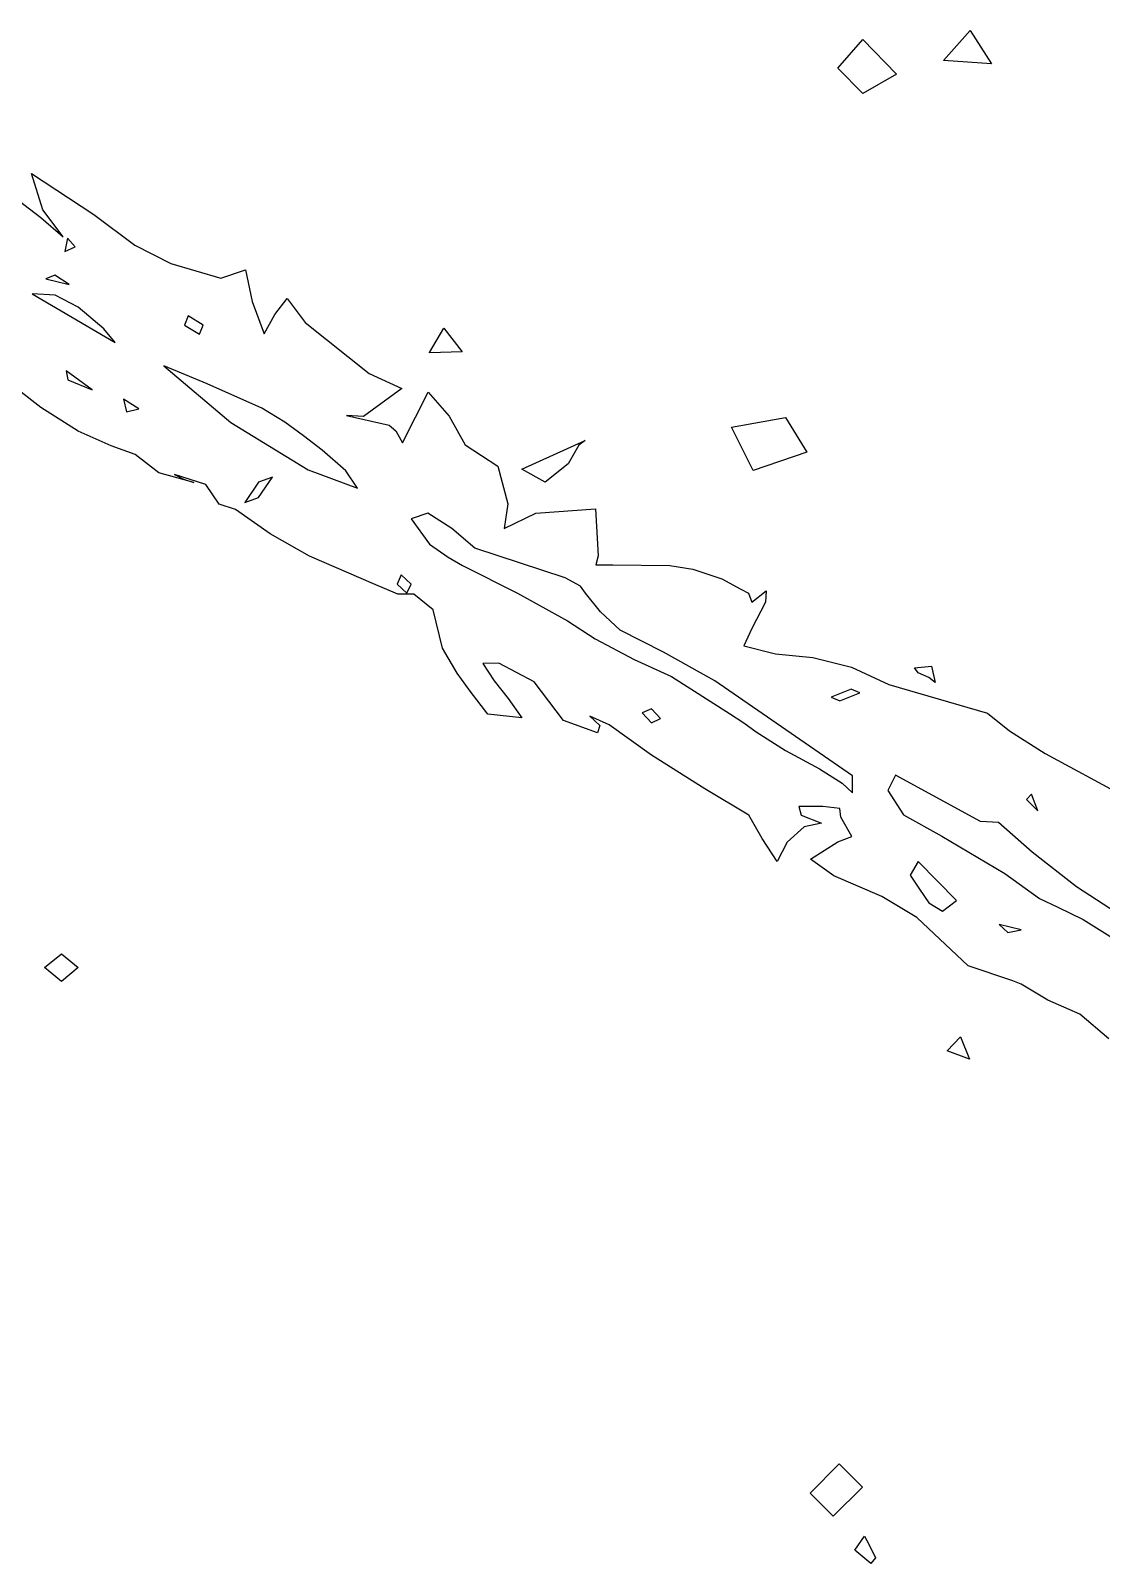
# Model space of a CAD drawing. Extents: x 0.2 to 67.3, y 0 to 43.3.
# Drawn here: x 22.07 to 25.87, y 6.44 to 11.88 of the extents above; entities that cross this region are included whole.
import ezdxf

# ---------------------------------------------------------------- set-up
doc = ezdxf.new("R2010")
doc.units = 0

msp = doc.modelspace()

# ---------------------------------------------------------------- linework, layer by layer
at = {"layer": 'Image'}
for p, q in [((25.310364, 11.769906), (25.405269, 11.875475)), ((25.405269, 11.875475), (25.480718, 11.757365)), ((24.935624, 11.742998), (25.023598, 11.844201)), ((25.023598, 11.844201), (25.14388, 11.721699)), ((25.023627, 11.652802), (24.935624, 11.742998)), ((24.935624, 11.742998), (24.935624, 11.742998)), ((25.310364, 11.7698), (25.310364, 11.769906)), ((25.480718, 11.757365), (25.310364, 11.7698)), ((25.14388, 11.721699), (25.023627, 11.652802)), ((22.113588, 11.240184), (22.073959, 11.369089)), ((22.073959, 11.369089), (22.294322, 11.223304)), ((21.990944, 11.301964), (22.106327, 11.213276)), ((22.106327, 11.213276), (22.186299, 11.144352)), ((22.186299, 11.144352), (22.113588, 11.240184)), ((22.294322, 11.223304), (22.439783, 11.114798)), ((22.200806, 11.139405), (22.191808, 11.091647)), ((22.191808, 11.091647), (22.228679, 11.108845)), ((22.228679, 11.108872), (22.200806, 11.139405)), ((22.228679, 11.108845), (22.228679, 11.108872)), ((22.439783, 11.114798), (22.567632, 11.049367)), ((22.567632, 11.049367), (22.745851, 10.9978)), ((22.155897, 11.008013), (22.125029, 10.995048)), ((22.125029, 10.995048), (22.206808, 10.975469)), ((22.206808, 10.975575), (22.155897, 11.008013)), ((22.745851, 10.9978), (22.833501, 11.027092)), ((22.833501, 11.027092), (22.856647, 10.914721)), ((22.157601, 10.937898), (22.07559, 10.942132)), ((22.07559, 10.942132), (22.370831, 10.769015)), ((22.239613, 10.894295), (22.157601, 10.937898)), ((22.206808, 10.975469), (22.206808, 10.975575)), ((22.329825, 10.817434), (22.239613, 10.894295)), ((22.856647, 10.914721), (22.899194, 10.799892)), ((22.937123, 10.868816), (22.981199, 10.925622)), ((22.981199, 10.925622), (23.044229, 10.840558)), ((22.629396, 10.864265), (22.616866, 10.831457)), ((22.616866, 10.831457), (22.669945, 10.798648)), ((22.682475, 10.831457), (22.629396, 10.864265)), ((22.669945, 10.798648), (22.682475, 10.831457)), ((22.682475, 10.831457), (22.682475, 10.831457)), ((22.899194, 10.799892), (22.937123, 10.868816)), ((23.044229, 10.840558), (23.272418, 10.658922)), ((23.486198, 10.73446), (23.53682, 10.820503)), ((23.53682, 10.820503), (23.601799, 10.735889)), ((22.329825, 10.817354), (22.329825, 10.817434)), ((22.370831, 10.769015), (22.329825, 10.817354)), ((23.601799, 10.735889), (23.486198, 10.733243)), ((23.486198, 10.733243), (23.486198, 10.73446)), ((22.288929, 10.601666), (22.19678, 10.669108)), ((22.19678, 10.669108), (22.202241, 10.636485)), ((22.697507, 10.623044), (22.542879, 10.686412)), ((22.542879, 10.686412), (22.780889, 10.485355)), ((23.272418, 10.658922), (23.387747, 10.606376)), ((22.106937, 10.538907), (22.025824, 10.601851)), ((22.202241, 10.636485), (22.288928, 10.601666)), ((22.288928, 10.601666), (22.288929, 10.601666)), ((22.891492, 10.536208), (22.697507, 10.623044)), ((23.387747, 10.606376), (23.251504, 10.507342)), ((22.454192, 10.534039), (22.400406, 10.569017)), ((22.400406, 10.569017), (22.410543, 10.523138)), ((23.436241, 10.504908), (23.481243, 10.593712)), ((23.481243, 10.593712), (23.555653, 10.508348)), ((22.238934, 10.454373), (22.106937, 10.538907)), ((22.410543, 10.523138), (22.454191, 10.533986)), ((22.454191, 10.533986), (22.454192, 10.534039)), ((22.973178, 10.487022), (22.891492, 10.536208)), ((23.251504, 10.507342), (23.19092, 10.509988)), ((23.19092, 10.509988), (23.343449, 10.476598)), ((23.390008, 10.413098), (23.436241, 10.504908)), ((23.555653, 10.508348), (23.612386, 10.406801)), ((24.5582, 10.469054), (24.749207, 10.503585)), ((24.749207, 10.503585), (24.825163, 10.380845)), ((22.355959, 10.402488), (22.238934, 10.454373)), ((22.780889, 10.485355), (23.055959, 10.317769)), ((23.038787, 10.43781), (22.973178, 10.487022)), ((23.104698, 10.387804), (23.038787, 10.43781)), ((23.343449, 10.476598), (23.366868, 10.456225)), ((23.366868, 10.456225), (23.390008, 10.413098)), ((24.63465, 10.315837), (24.5582, 10.469054)), ((22.441418, 10.37222), (22.355959, 10.402488)), ((23.188882, 10.313773), (23.104698, 10.387804)), ((23.612386, 10.406801), (23.728058, 10.331209)), ((23.814245, 10.32007), (24.038261, 10.421856)), ((24.016539, 10.405187), (23.978267, 10.33957)), ((24.038261, 10.421856), (24.016539, 10.405187)), ((22.525319, 10.306603), (22.441418, 10.37222)), ((23.728058, 10.331209), (23.763743, 10.197172)), ((23.978267, 10.33957), (23.896255, 10.27398)), ((24.825163, 10.380845), (24.63465, 10.315837)), ((22.649408, 10.273425), (22.525319, 10.306603)), ((22.692708, 10.265513), (22.580586, 10.300941)), ((22.580586, 10.300941), (22.613158, 10.284272)), ((22.613158, 10.284272), (22.649408, 10.273425)), ((22.92851, 10.291813), (22.879303, 10.273821)), ((22.879303, 10.219846), (22.92851, 10.291813)), ((22.92851, 10.291813), (22.92851, 10.291813)), ((23.055959, 10.317769), (23.230614, 10.253157)), ((23.230614, 10.253157), (23.188882, 10.313773)), ((23.188882, 10.313773), (23.188882, 10.313773)), ((23.814244, 10.319965), (23.814245, 10.32007)), ((23.896255, 10.27398), (23.814244, 10.319965)), ((24.63465, 10.315837), (24.63465, 10.315837)), ((22.739853, 10.196272), (22.692708, 10.265513)), ((22.879303, 10.273821), (22.830096, 10.201855)), ((22.797261, 10.176958), (22.739853, 10.196272)), ((22.920279, 10.090386), (22.797261, 10.176958)), ((22.830096, 10.201855), (22.879303, 10.219846)), ((23.763743, 10.197172), (23.751477, 10.109277)), ((23.863273, 10.163623), (24.074625, 10.179498)), ((24.074625, 10.179498), (24.084844, 10.012943)), ((23.48057, 10.164125), (23.420579, 10.144546)), ((23.420579, 10.144546), (23.486188, 10.053635)), ((23.565524, 10.109833), (23.48057, 10.164125)), ((23.751477, 10.109277), (23.863273, 10.163623)), ((23.059699, 10.011408), (22.920279, 10.090386)), ((23.646693, 10.040433), (23.565524, 10.109833)), ((23.28695, 9.91301), (23.059699, 10.011408)), ((23.486188, 10.053635), (23.551797, 10.007492)), ((23.551797, 10.007492), (23.603295, 9.97852)), ((23.966924, 9.934467), (23.646693, 10.040433)), ((24.084844, 10.012943), (24.076642, 9.981193)), ((23.603295, 9.97852), (23.797832, 9.880095)), ((24.076642, 9.981193), (24.136784, 9.981193)), ((24.136784, 9.981193), (24.339079, 9.978547)), ((24.339079, 9.978547), (24.420785, 9.965582)), ((24.420785, 9.965582), (24.523433, 9.931504)), ((23.373109, 9.877344), (23.28695, 9.91301)), ((23.385839, 9.945686), (23.371371, 9.912877)), ((23.371371, 9.912877), (23.406112, 9.880069)), ((23.420579, 9.912877), (23.385839, 9.945686)), ((23.406112, 9.880069), (23.420579, 9.912877)), ((23.420579, 9.912877), (23.420579, 9.912877)), ((24.022396, 9.904807), (23.966924, 9.934467)), ((24.039721, 9.880201), (24.022396, 9.904807)), ((24.523433, 9.931504), (24.59105, 9.894859)), ((24.59105, 9.894859), (24.617685, 9.880307)), ((23.430813, 9.877344), (23.373109, 9.877344)), ((23.498913, 9.820935), (23.430813, 9.877344)), ((23.797832, 9.880095), (23.975967, 9.781697)), ((24.093074, 9.814611), (24.039721, 9.880201)), ((24.617685, 9.880307), (24.629644, 9.847869)), ((24.629644, 9.847869), (24.680484, 9.88888)), ((24.678897, 9.847869), (24.629994, 9.754948)), ((24.680484, 9.88888), (24.678897, 9.847869)), ((23.532538, 9.685706), (23.498913, 9.820935)), ((24.163083, 9.748995), (24.093074, 9.814611)), ((23.975967, 9.781697), (24.074189, 9.718568)), ((24.316693, 9.670784), (24.163083, 9.748995)), ((24.629994, 9.754948), (24.601525, 9.693882)), ((23.584572, 9.596304), (23.532538, 9.685706)), ((24.074189, 9.718568), (24.212909, 9.644749)), ((24.601525, 9.693882), (24.713784, 9.664804)), ((23.732193, 9.631731), (23.674785, 9.631493)), ((23.674785, 9.631493), (23.715791, 9.569184)), ((23.856946, 9.565744), (23.732193, 9.631731)), ((24.212909, 9.644749), (24.34426, 9.584874)), ((24.499009, 9.568866), (24.316693, 9.670784)), ((24.713784, 9.664804), (24.846938, 9.652104)), ((24.846938, 9.652104), (24.983783, 9.618291)), ((23.630547, 9.53246), (23.584572, 9.596304)), ((23.715791, 9.569184), (23.764998, 9.507351)), ((24.34426, 9.584874), (24.550955, 9.453641)), ((24.986625, 9.231946), (24.499009, 9.568866)), ((24.983783, 9.618291), (25.11589, 9.556537)), ((25.207076, 9.615618), (25.267366, 9.621175)), ((25.219776, 9.598156), (25.207076, 9.615618)), ((25.257648, 9.581487), (25.219776, 9.598156)), ((25.257656, 9.581381), (25.257648, 9.581487)), ((25.280066, 9.563654), (25.257656, 9.581381)), ((25.267366, 9.621175), (25.280066, 9.563654)), ((23.693085, 9.451471), (23.630547, 9.53246)), ((23.961279, 9.428928), (23.856946, 9.565744)), ((24.982754, 9.539392), (24.911134, 9.511505)), ((24.942038, 9.49854), (25.01366, 9.526427)), ((25.01366, 9.526692), (24.982754, 9.539392)), ((25.01366, 9.526427), (25.01366, 9.526692)), ((25.11589, 9.556537), (25.466473, 9.454646)), ((23.764998, 9.507351), (23.814205, 9.438242)), ((24.2735, 9.470071), (24.240695, 9.455519)), ((24.306305, 9.435331), (24.2735, 9.470071)), ((24.911134, 9.511505), (24.942038, 9.49854)), ((23.814205, 9.438242), (23.693085, 9.451471)), ((24.082561, 9.384717), (23.961279, 9.428928)), ((24.123115, 9.413477), (24.054772, 9.443877)), ((24.054772, 9.443877), (24.090311, 9.410646)), ((24.090311, 9.410646), (24.082561, 9.384717)), ((24.273471, 9.305368), (24.123115, 9.413477)), ((24.240695, 9.455519), (24.2735, 9.420779)), ((24.2735, 9.420779), (24.306305, 9.435331)), ((24.306305, 9.435331), (24.306305, 9.435331)), ((24.550955, 9.453641), (24.601546, 9.420832)), ((24.601546, 9.420832), (24.645668, 9.388024)), ((25.466473, 9.454646), (25.544374, 9.392575)), ((24.645668, 9.388024), (24.749167, 9.322434)), ((25.544374, 9.392575), (25.670969, 9.311295)), ((24.463238, 9.186729), (24.273471, 9.305368)), ((24.749167, 9.322434), (24.870097, 9.256817)), ((25.670969, 9.311295), (25.946342, 9.162996)), ((24.870097, 9.256817), (24.951078, 9.206203)), ((24.951078, 9.206203), (24.986906, 9.171965)), ((24.986641, 9.231841), (24.986625, 9.231946)), ((24.986906, 9.171965), (24.986641, 9.231841)), ((25.139768, 9.235069), (25.111961, 9.180168)), ((25.441703, 9.070207), (25.139768, 9.235069)), ((24.619061, 9.092749), (24.463238, 9.186729)), ((25.111961, 9.180168), (25.16787, 9.094284)), ((25.622561, 9.167256), (25.604199, 9.149)), ((25.604199, 9.149), (25.64496, 9.108545)), ((25.64496, 9.108545), (25.62255, 9.167362)), ((25.62255, 9.167362), (25.622561, 9.167256)), ((24.667125, 9.010729), (24.619061, 9.092749)), ((24.882281, 9.123891), (24.797252, 9.124155)), ((24.797252, 9.124155), (24.804608, 9.093226)), ((24.804608, 9.093226), (24.877426, 9.064651)), ((24.942524, 9.116482), (24.882281, 9.123891)), ((24.945302, 9.086267), (24.942524, 9.116482)), ((24.984575, 9.017264), (24.945302, 9.086267)), ((25.16787, 9.094284), (25.303733, 9.01856)), ((24.815932, 9.051686), (24.755144, 8.997738)), ((24.877426, 9.064651), (24.815932, 9.051686)), ((25.505078, 9.067561), (25.441703, 9.070207)), ((25.624834, 8.962257), (25.505078, 9.067561)), ((24.720158, 8.928708), (24.667125, 9.010729)), ((24.755144, 8.997738), (24.720158, 8.928708)), ((24.83754, 8.936725), (24.93537, 8.997949)), ((24.93537, 8.997949), (24.984575, 9.017264)), ((25.303733, 9.01856), (25.528261, 8.885819)), ((24.92053, 8.878358), (24.83754, 8.936725)), ((25.219749, 8.928867), (25.192029, 8.879681)), ((25.356054, 8.790384), (25.219749, 8.928867)), ((25.782496, 8.83875), (25.624834, 8.962257)), ((25.090836, 8.804539), (24.92053, 8.878358)), ((25.192029, 8.879681), (25.224834, 8.830468)), ((25.528261, 8.885819), (25.651279, 8.797501)), ((25.224834, 8.830468), (25.25764, 8.782288)), ((25.971125, 8.716063), (25.782496, 8.83875)), ((25.215286, 8.730615), (25.090836, 8.804539)), ((25.25764, 8.782288), (25.306847, 8.752998)), ((25.306847, 8.752998), (25.356054, 8.790384)), ((25.356054, 8.790384), (25.356054, 8.790384)), ((25.651279, 8.797501), (25.715258, 8.766227)), ((25.715258, 8.766227), (25.80547, 8.723259)), ((25.39789, 8.558741), (25.215286, 8.730615)), ((25.585686, 8.686376), (25.507383, 8.705162)), ((25.507383, 8.705162), (25.537921, 8.677301)), ((25.80547, 8.723259), (26.044936, 8.572632)), ((25.537921, 8.677301), (25.585686, 8.686297)), ((25.585686, 8.686297), (25.585686, 8.686376)), ((22.119339, 8.552339), (22.17948, 8.601551)), ((22.17948, 8.601551), (22.239622, 8.552339)), ((22.17948, 8.503126), (22.119339, 8.552339)), ((22.119339, 8.552339), (22.119339, 8.552339)), ((22.239622, 8.552339), (22.17948, 8.503126)), ((25.555669, 8.505481), (25.39789, 8.558741)), ((25.585165, 8.493839), (25.555669, 8.505481)), ((25.680568, 8.436425), (25.585165, 8.493839)), ((25.794466, 8.386948), (25.680568, 8.436425)), ((25.896388, 8.299662), (25.794466, 8.386948)), ((25.323257, 8.257037), (25.370527, 8.30625)), ((25.370527, 8.30625), (25.402399, 8.227669)), ((25.402399, 8.227669), (25.323257, 8.257037)), ((25.323257, 8.257037), (25.323257, 8.257037)), ((24.836966, 6.688722), (24.940207, 6.791936)), ((24.940207, 6.791936), (25.022217, 6.709941)), ((24.918982, 6.606701), (24.836966, 6.688722)), ((24.836966, 6.688722), (24.836966, 6.688722)), ((25.022217, 6.709941), (24.918982, 6.606701)), ((24.995203, 6.486104), (25.029943, 6.53529)), ((25.029943, 6.53529), (25.046135, 6.505286)), ((24.995211, 6.485998), (24.995203, 6.486104)), ((25.052617, 6.439379), (24.995211, 6.485998)), ((25.046135, 6.505286), (25.06881, 6.458693)), ((25.06881, 6.458693), (25.052617, 6.439379))]:
    msp.add_line(p, q, dxfattribs=at)

doc.saveas('drawing.dxf')
